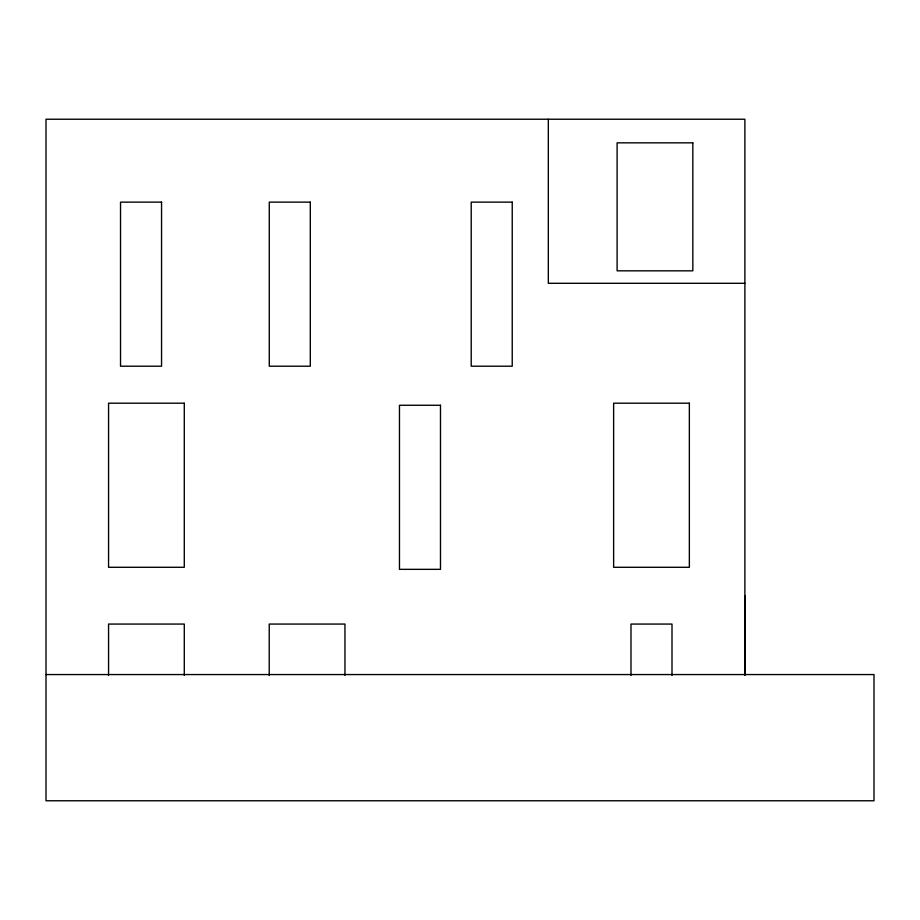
<?xml version="1.0" encoding="UTF-8"?>
<svg xmlns="http://www.w3.org/2000/svg" width="920" height="920" viewBox="0 0 920 920"><rect width="100%" height="100%" fill="white"/><g stroke="black" fill="none" stroke-linecap="round" stroke-linejoin="round"><path stroke-width="1.38" d="M46 674.556L874 674.556L874 800.768L46 800.768L46 119.232L744.889 119.232L744.889 674.969M548.32 119.232L548.32 283.302L744.889 283.302M744.889 595.677L744.889 675.176M672.002 675.429L672.002 624.07L630.982 624.07L630.982 675.429M344.954 675.429L344.954 624.07L269.226 624.07L269.226 675.429M184.287 675.429L184.287 624.07L108.56 624.07L108.56 675.429M692.829 142.841L617.101 142.841L617.101 270.825L692.829 270.825L692.829 142.841M161.552 202.136L120.531 202.136L120.531 366.206L161.552 366.206L161.552 202.136M310.293 202.136L269.272 202.136L269.272 366.206L310.293 366.206L310.293 202.136M512.233 202.136L471.212 202.136L471.212 366.206L512.233 366.206L512.233 202.136M184.287 403.202L108.56 403.202L108.56 567.284L184.287 567.284L184.287 403.202M689.356 403.202L613.629 403.202L613.629 567.284L689.356 567.284L689.356 403.202M440.484 405.272L399.464 405.272L399.464 569.342L440.484 569.342L440.484 405.272"/></g></svg>
